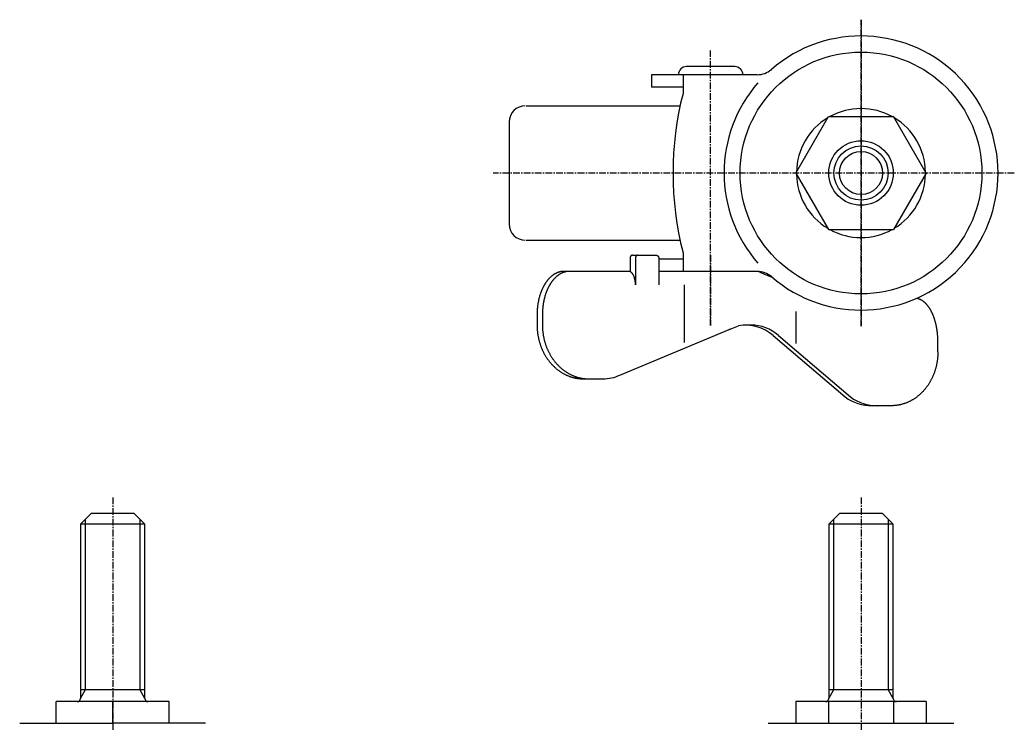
# Model space of a CAD drawing. Extents: x -200 to 21, y 289 to 585.
# Drawn here: x -163.7 to 21.4, y 454 to 584.8 of the extents above; entities that cross this region are included whole.
import ezdxf

# ---------------------------------------------------------------- set-up
doc = ezdxf.new("R2010")
doc.units = 0
doc.linetypes.add('CENTER', pattern=[2, 1.25, -0.25, 0.25, -0.25])
doc.layers.get('0').update_dxf_attribs({"linetype": 'CONTINUOUS'})
doc.layers.add('CENTER', color=1, linetype='CENTER')

msp = doc.modelspace()

# ---------------------------------------------------------------- linework, layer by layer
at = {"color": 7, "linetype": 'CONTINUOUS'}
for p, q in [((-30.63, 576.15), (-39.63, 576.15)), ((-26.44, 574.65), (-46.13, 574.65)), ((-46.13, 574.65), (-46.13, 572.35)), ((-40.27, 574.65), (-40.27, 572.35)), ((-40.27, 572.35), (-46.13, 572.35)), ((-40.27, 572.35), (-40.27, 571.17)), ((-69.47, 568.85), (-40.81, 568.85)), ((-19.26, 556.35), (-13.19, 566.85)), ((-13.19, 566.85), (-1.07, 566.85)), ((4.99, 556.35), (-1.07, 566.85)), ((-72.63, 565.85), (-72.63, 546.85)), ((-19.26, 556.35), (-13.19, 545.85)), ((4.99, 556.35), (-1.07, 545.85)), ((-13.19, 545.85), (-1.07, 545.85)), ((-69.47, 543.85), (-40.81, 543.85)), ((-50.12, 540.55), (-50.12, 538)), ((-49.68, 541.05), (-45.22, 541.05)), ((-49.12, 540.55), (-49.12, 535.55)), ((-44.79, 540.55), (-44.79, 535.55)), ((-40.27, 541.52), (-40.27, 538.05)), ((-40.27, 540.35), (-44.79, 540.35)), ((-50.12, 538.05), (-62.44, 538.05)), ((-26.44, 538.05), (-44.79, 538.05)), ((-25.96, 537.9), (-23.71, 536.97)), ((-40.02, 524.82), (-40.02, 535.55)), ((-67.44, 530.05), (-67.44, 528.05)), ((-66.44, 530.05), (-66.44, 528.05)), ((-19.24, 530.55), (-19.24, 524.63)), ((-31.46, 527.31), (-29.96, 527.93)), ((-27.63, 528.05), (-28.63, 528.05)), ((-52, 518.75), (-31.7, 527.21)), ((-23.5, 526.09), (-10.07, 514.68)), ((-22.5, 526.09), (-9.07, 514.68)), ((7.17, 523.05), (7.17, 525.05)), ((-58.78, 518.05), (-55.18, 518.05)), ((-1.49, 513.05), (-5.08, 513.05)), ((-152.44, 490.98), (-150.44, 492.98)), ((-142.44, 492.98), (-150.44, 492.98)), ((-140.44, 490.98), (-142.44, 492.98)), ((-13.13, 490.98), (-11.13, 492.98)), ((-3.13, 492.98), (-11.13, 492.98)), ((-1.13, 490.98), (-3.13, 492.98)), ((-152.44, 490.98), (-152.44, 458.58)), ((-140.44, 490.98), (-152.44, 490.98)), ((-140.44, 458.58), (-140.44, 490.98)), ((-13.13, 490.98), (-13.13, 458.58)), ((-1.13, 490.98), (-13.13, 490.98)), ((-1.13, 458.58), (-1.13, 490.98)), ((-152.44, 460.23), (-140.44, 460.23)), ((-13.13, 460.23), (-1.13, 460.23)), ((-135.94, 457.98), (-156.94, 457.98)), ((-156.94, 453.98), (-156.94, 457.98)), ((-146.44, 453.98), (-146.44, 457.98)), ((-135.94, 453.98), (-135.94, 457.98)), ((4.99, 457.98), (-19.26, 457.98)), ((-19.26, 457.98), (-19.26, 453.98)), ((-13.19, 457.98), (-13.19, 453.98)), ((-1.07, 457.98), (-1.07, 453.98)), ((4.99, 457.98), (4.99, 453.98)), ((-163.71, 453.98), (-146.44, 453.98)), ((-129.17, 453.98), (-146.44, 453.98)), ((-24.4, 453.98), (10.14, 453.98))]:
    msp.add_line(p, q, dxfattribs=at)
at = {"color": 3, "linetype": 'CONTINUOUS'}
for p, q in [((-151.49, 460.23), (-151.49, 491.93)), ((-141.39, 491.93), (-141.39, 460.23)), ((-12.18, 460.23), (-12.18, 491.93)), ((-2.08, 491.93), (-2.08, 460.23)), ((-152.44, 458.58), (-151.49, 460.23)), ((-140.44, 458.58), (-141.39, 460.23)), ((-13.13, 458.58), (-12.18, 460.23)), ((-1.13, 458.58), (-2.08, 460.23))]:
    msp.add_line(p, q, dxfattribs=at)
at = {"color": 7, "linetype": 'CONTINUOUS'}
for points in [[(-49.68, 541.05, 0), (-49.69, 541.05, 0), (-49.69, 541.05, 0), (-49.7, 541.05, 0), (-49.71, 541.05, 0), (-49.71, 541.05, 0), (-49.72, 541.05, 0), (-49.72, 541.05, 0), (-49.73, 541.04, 0), (-49.73, 541.04, 0), (-49.74, 541.04, 0), (-49.74, 541.04, 0), (-49.75, 541.04, 0), (-49.75, 541.04, 0), (-49.76, 541.04, 0), (-49.76, 541.04, 0), (-49.77, 541.04, 0), (-49.77, 541.04, 0), (-49.78, 541.03, 0), (-49.78, 541.03, 0), (-49.79, 541.03, 0), (-49.79, 541.03, 0), (-49.8, 541.03, 0), (-49.8, 541.03, 0), (-49.81, 541.03, 0), (-49.81, 541.02, 0), (-49.82, 541.02, 0), (-49.82, 541.02, 0), (-49.83, 541.02, 0), (-49.83, 541.02, 0), (-49.84, 541.01, 0), (-49.84, 541.01, 0), (-49.85, 541.01, 0), (-49.85, 541.01, 0), (-49.86, 541, 0), (-49.86, 541, 0), (-49.87, 541, 0), (-49.87, 541, 0), (-49.88, 540.99, 0), (-49.88, 540.99, 0), (-49.89, 540.99, 0), (-49.89, 540.99, 0), (-49.9, 540.98, 0), (-49.9, 540.98, 0), (-49.91, 540.98, 0), (-49.91, 540.97, 0), (-49.92, 540.97, 0), (-49.92, 540.97, 0), (-49.92, 540.96, 0), (-49.93, 540.96, 0), (-49.93, 540.96, 0), (-49.94, 540.95, 0), (-49.94, 540.95, 0), (-49.95, 540.95, 0), (-49.95, 540.94, 0), (-49.95, 540.94, 0), (-49.96, 540.93, 0), (-49.96, 540.93, 0), (-49.97, 540.93, 0), (-49.97, 540.92, 0), (-49.97, 540.92, 0), (-49.98, 540.91, 0), (-49.98, 540.91, 0), (-49.99, 540.91, 0), (-49.99, 540.9, 0), (-49.99, 540.9, 0), (-50, 540.89, 0), (-50, 540.89, 0), (-50, 540.88, 0), (-50.01, 540.88, 0), (-50.01, 540.87, 0), (-50.02, 540.87, 0), (-50.02, 540.87, 0), (-50.02, 540.86, 0), (-50.03, 540.85, 0), (-50.03, 540.85, 0), (-50.03, 540.85, 0), (-50.03, 540.84, 0), (-50.04, 540.84, 0), (-50.04, 540.83, 0), (-50.04, 540.83, 0), (-50.05, 540.82, 0), (-50.05, 540.82, 0), (-50.05, 540.81, 0), (-50.06, 540.8, 0), (-50.06, 540.8, 0), (-50.06, 540.79, 0), (-50.06, 540.79, 0), (-50.07, 540.78, 0), (-50.07, 540.78, 0), (-50.07, 540.77, 0), (-50.07, 540.77, 0), (-50.08, 540.76, 0), (-50.08, 540.76, 0), (-50.08, 540.75, 0), (-50.08, 540.74, 0), (-50.08, 540.74, 0), (-50.09, 540.73, 0), (-50.09, 540.73, 0), (-50.09, 540.72, 0), (-50.09, 540.72, 0), (-50.09, 540.71, 0), (-50.1, 540.7, 0), (-50.1, 540.7, 0), (-50.1, 540.69, 0), (-50.1, 540.69, 0), (-50.1, 540.68, 0), (-50.1, 540.67, 0), (-50.1, 540.67, 0), (-50.11, 540.66, 0), (-50.11, 540.66, 0), (-50.11, 540.65, 0), (-50.11, 540.64, 0), (-50.11, 540.64, 0), (-50.11, 540.63, 0), (-50.11, 540.63, 0), (-50.11, 540.62, 0), (-50.11, 540.62, 0), (-50.11, 540.61, 0), (-50.11, 540.6, 0), (-50.12, 540.6, 0), (-50.12, 540.59, 0), (-50.12, 540.58, 0), (-50.12, 540.58, 0), (-50.12, 540.57, 0), (-50.12, 540.57, 0), (-50.12, 540.56, 0), (-50.12, 540.55, 0), (-50.12, 540.55, 0)], [(-48.68, 541.05, 0), (-48.69, 541.05, 0), (-48.69, 541.05, 0), (-48.7, 541.05, 0), (-48.71, 541.05, 0), (-48.71, 541.05, 0), (-48.72, 541.05, 0), (-48.72, 541.05, 0), (-48.73, 541.04, 0), (-48.73, 541.04, 0), (-48.74, 541.04, 0), (-48.74, 541.04, 0), (-48.75, 541.04, 0), (-48.75, 541.04, 0), (-48.76, 541.04, 0), (-48.76, 541.04, 0), (-48.77, 541.04, 0), (-48.77, 541.04, 0), (-48.78, 541.03, 0), (-48.78, 541.03, 0), (-48.79, 541.03, 0), (-48.79, 541.03, 0), (-48.8, 541.03, 0), (-48.8, 541.03, 0), (-48.81, 541.03, 0), (-48.81, 541.02, 0), (-48.82, 541.02, 0), (-48.82, 541.02, 0), (-48.83, 541.02, 0), (-48.83, 541.02, 0), (-48.84, 541.01, 0), (-48.84, 541.01, 0), (-48.85, 541.01, 0), (-48.85, 541.01, 0), (-48.86, 541, 0), (-48.86, 541, 0), (-48.87, 541, 0), (-48.87, 541, 0), (-48.88, 540.99, 0), (-48.88, 540.99, 0), (-48.89, 540.99, 0), (-48.89, 540.99, 0), (-48.9, 540.98, 0), (-48.9, 540.98, 0), (-48.91, 540.98, 0), (-48.91, 540.97, 0), (-48.92, 540.97, 0), (-48.92, 540.97, 0), (-48.92, 540.96, 0), (-48.93, 540.96, 0), (-48.93, 540.96, 0), (-48.94, 540.95, 0), (-48.94, 540.95, 0), (-48.95, 540.95, 0), (-48.95, 540.94, 0), (-48.95, 540.94, 0), (-48.96, 540.93, 0), (-48.96, 540.93, 0), (-48.97, 540.93, 0), (-48.97, 540.92, 0), (-48.97, 540.92, 0), (-48.98, 540.91, 0), (-48.98, 540.91, 0), (-48.99, 540.91, 0), (-48.99, 540.9, 0), (-48.99, 540.9, 0), (-49, 540.89, 0), (-49, 540.89, 0), (-49, 540.88, 0), (-49.01, 540.88, 0), (-49.01, 540.87, 0), (-49.02, 540.87, 0), (-49.02, 540.87, 0), (-49.02, 540.86, 0), (-49.03, 540.85, 0), (-49.03, 540.85, 0), (-49.03, 540.85, 0), (-49.03, 540.84, 0), (-49.04, 540.84, 0), (-49.04, 540.83, 0), (-49.04, 540.83, 0), (-49.05, 540.82, 0), (-49.05, 540.82, 0), (-49.05, 540.81, 0), (-49.06, 540.8, 0), (-49.06, 540.8, 0), (-49.06, 540.79, 0), (-49.06, 540.79, 0), (-49.07, 540.78, 0), (-49.07, 540.78, 0), (-49.07, 540.77, 0), (-49.07, 540.77, 0), (-49.08, 540.76, 0), (-49.08, 540.76, 0), (-49.08, 540.75, 0), (-49.08, 540.74, 0), (-49.08, 540.74, 0), (-49.09, 540.73, 0), (-49.09, 540.73, 0), (-49.09, 540.72, 0), (-49.09, 540.72, 0), (-49.09, 540.71, 0), (-49.1, 540.7, 0), (-49.1, 540.7, 0), (-49.1, 540.69, 0), (-49.1, 540.69, 0), (-49.1, 540.68, 0), (-49.1, 540.67, 0), (-49.1, 540.67, 0), (-49.11, 540.66, 0), (-49.11, 540.66, 0), (-49.11, 540.65, 0), (-49.11, 540.64, 0), (-49.11, 540.64, 0), (-49.11, 540.63, 0), (-49.11, 540.63, 0), (-49.11, 540.62, 0), (-49.11, 540.62, 0), (-49.11, 540.61, 0), (-49.11, 540.6, 0), (-49.12, 540.6, 0), (-49.12, 540.59, 0), (-49.12, 540.58, 0), (-49.12, 540.58, 0), (-49.12, 540.57, 0), (-49.12, 540.57, 0), (-49.12, 540.56, 0), (-49.12, 540.55, 0), (-49.12, 540.55, 0)], [(-45.22, 541.05, 0), (-45.21, 541.05, 0), (-45.21, 541.05, 0), (-45.2, 541.05, 0), (-45.2, 541.05, 0), (-45.19, 541.05, 0), (-45.19, 541.05, 0), (-45.18, 541.05, 0), (-45.18, 541.04, 0), (-45.17, 541.04, 0), (-45.17, 541.04, 0), (-45.16, 541.04, 0), (-45.16, 541.04, 0), (-45.15, 541.04, 0), (-45.15, 541.04, 0), (-45.14, 541.04, 0), (-45.14, 541.04, 0), (-45.13, 541.04, 0), (-45.13, 541.03, 0), (-45.12, 541.03, 0), (-45.11, 541.03, 0), (-45.11, 541.03, 0), (-45.1, 541.03, 0), (-45.1, 541.03, 0), (-45.09, 541.03, 0), (-45.09, 541.02, 0), (-45.08, 541.02, 0), (-45.08, 541.02, 0), (-45.07, 541.02, 0), (-45.07, 541.02, 0), (-45.06, 541.01, 0), (-45.06, 541.01, 0), (-45.05, 541.01, 0), (-45.05, 541.01, 0), (-45.04, 541, 0), (-45.04, 541, 0), (-45.03, 541, 0), (-45.03, 541, 0), (-45.03, 540.99, 0), (-45.02, 540.99, 0), (-45.02, 540.99, 0), (-45.01, 540.99, 0), (-45.01, 540.98, 0), (-45, 540.98, 0), (-45, 540.98, 0), (-44.99, 540.97, 0), (-44.99, 540.97, 0), (-44.98, 540.97, 0), (-44.98, 540.96, 0), (-44.98, 540.96, 0), (-44.97, 540.96, 0), (-44.97, 540.95, 0), (-44.96, 540.95, 0), (-44.96, 540.95, 0), (-44.95, 540.94, 0), (-44.95, 540.94, 0), (-44.95, 540.93, 0), (-44.94, 540.93, 0), (-44.94, 540.93, 0), (-44.93, 540.92, 0), (-44.93, 540.92, 0), (-44.93, 540.91, 0), (-44.92, 540.91, 0), (-44.92, 540.91, 0), (-44.91, 540.9, 0), (-44.91, 540.9, 0), (-44.91, 540.89, 0), (-44.9, 540.89, 0), (-44.9, 540.88, 0), (-44.9, 540.88, 0), (-44.89, 540.87, 0), (-44.89, 540.87, 0), (-44.89, 540.87, 0), (-44.88, 540.86, 0), (-44.88, 540.85, 0), (-44.88, 540.85, 0), (-44.87, 540.85, 0), (-44.87, 540.84, 0), (-44.87, 540.84, 0), (-44.86, 540.83, 0), (-44.86, 540.83, 0), (-44.86, 540.82, 0), (-44.85, 540.82, 0), (-44.85, 540.81, 0), (-44.85, 540.8, 0), (-44.85, 540.8, 0), (-44.84, 540.79, 0), (-44.84, 540.79, 0), (-44.84, 540.78, 0), (-44.84, 540.78, 0), (-44.83, 540.77, 0), (-44.83, 540.77, 0), (-44.83, 540.76, 0), (-44.83, 540.76, 0), (-44.82, 540.75, 0), (-44.82, 540.74, 0), (-44.82, 540.74, 0), (-44.82, 540.73, 0), (-44.82, 540.73, 0), (-44.81, 540.72, 0), (-44.81, 540.72, 0), (-44.81, 540.71, 0), (-44.81, 540.7, 0), (-44.81, 540.7, 0), (-44.81, 540.69, 0), (-44.8, 540.69, 0), (-44.8, 540.68, 0), (-44.8, 540.67, 0), (-44.8, 540.67, 0), (-44.8, 540.66, 0), (-44.8, 540.66, 0), (-44.8, 540.65, 0), (-44.8, 540.64, 0), (-44.79, 540.64, 0), (-44.79, 540.63, 0), (-44.79, 540.63, 0), (-44.79, 540.62, 0), (-44.79, 540.62, 0), (-44.79, 540.61, 0), (-44.79, 540.6, 0), (-44.79, 540.6, 0), (-44.79, 540.59, 0), (-44.79, 540.58, 0), (-44.79, 540.58, 0), (-44.79, 540.57, 0), (-44.79, 540.57, 0), (-44.79, 540.56, 0), (-44.79, 540.55, 0), (-44.79, 540.55, 0)], [(-62.44, 538.05, 0), (-62.5, 538.05, 0), (-62.56, 538.04, 0), (-62.62, 538.04, 0), (-62.68, 538.04, 0), (-62.74, 538.03, 0), (-62.81, 538.03, 0), (-62.87, 538.02, 0), (-62.93, 538.01, 0), (-62.99, 538, 0), (-63.05, 537.99, 0), (-63.11, 537.98, 0), (-63.17, 537.96, 0), (-63.23, 537.95, 0), (-63.29, 537.93, 0), (-63.35, 537.91, 0), (-63.41, 537.89, 0), (-63.47, 537.87, 0), (-63.53, 537.85, 0), (-63.59, 537.83, 0), (-63.65, 537.81, 0), (-63.71, 537.78, 0), (-63.77, 537.76, 0), (-63.83, 537.73, 0), (-63.89, 537.7, 0), (-63.95, 537.67, 0), (-64.01, 537.64, 0), (-64.06, 537.61, 0), (-64.12, 537.58, 0), (-64.18, 537.55, 0), (-64.24, 537.51, 0), (-64.29, 537.48, 0), (-64.35, 537.44, 0), (-64.41, 537.4, 0), (-64.46, 537.36, 0), (-64.52, 537.32, 0), (-64.58, 537.28, 0), (-64.63, 537.24, 0), (-64.69, 537.19, 0), (-64.74, 537.15, 0), (-64.79, 537.1, 0), (-64.85, 537.06, 0), (-64.9, 537.01, 0), (-64.96, 536.96, 0), (-65.01, 536.91, 0), (-65.06, 536.86, 0), (-65.11, 536.81, 0), (-65.16, 536.75, 0), (-65.22, 536.7, 0), (-65.27, 536.64, 0), (-65.32, 536.59, 0), (-65.37, 536.53, 0), (-65.42, 536.47, 0), (-65.47, 536.41, 0), (-65.51, 536.35, 0), (-65.56, 536.29, 0), (-65.61, 536.23, 0), (-65.66, 536.17, 0), (-65.7, 536.11, 0), (-65.75, 536.04, 0), (-65.8, 535.98, 0), (-65.84, 535.91, 0), (-65.89, 535.84, 0), (-65.93, 535.77, 0), (-65.97, 535.71, 0), (-66.02, 535.63, 0), (-66.06, 535.56, 0), (-66.1, 535.49, 0), (-66.14, 535.42, 0), (-66.18, 535.35, 0), (-66.22, 535.27, 0), (-66.26, 535.2, 0), (-66.3, 535.12, 0), (-66.34, 535.05, 0), (-66.38, 534.97, 0), (-66.42, 534.89, 0), (-66.45, 534.81, 0), (-66.49, 534.73, 0), (-66.53, 534.65, 0), (-66.56, 534.57, 0), (-66.59, 534.49, 0), (-66.63, 534.41, 0), (-66.66, 534.33, 0), (-66.69, 534.24, 0), (-66.73, 534.16, 0), (-66.76, 534.08, 0), (-66.79, 533.99, 0), (-66.82, 533.9, 0), (-66.85, 533.82, 0), (-66.88, 533.73, 0), (-66.9, 533.64, 0), (-66.93, 533.56, 0), (-66.96, 533.47, 0), (-66.98, 533.38, 0), (-67.01, 533.29, 0), (-67.03, 533.2, 0), (-67.06, 533.11, 0), (-67.08, 533.02, 0), (-67.1, 532.93, 0), (-67.12, 532.84, 0), (-67.15, 532.74, 0), (-67.17, 532.65, 0), (-67.19, 532.56, 0), (-67.2, 532.46, 0), (-67.22, 532.37, 0), (-67.24, 532.28, 0), (-67.26, 532.18, 0), (-67.27, 532.09, 0), (-67.29, 531.99, 0), (-67.3, 531.9, 0), (-67.32, 531.8, 0), (-67.33, 531.71, 0), (-67.34, 531.61, 0), (-67.35, 531.51, 0), (-67.36, 531.41, 0), (-67.37, 531.32, 0), (-67.38, 531.22, 0), (-67.39, 531.12, 0), (-67.4, 531.03, 0), (-67.41, 530.93, 0), (-67.41, 530.83, 0), (-67.42, 530.73, 0), (-67.42, 530.64, 0), (-67.43, 530.54, 0), (-67.43, 530.44, 0), (-67.43, 530.34, 0), (-67.44, 530.24, 0), (-67.44, 530.15, 0), (-67.44, 530.05, 0)], [(-61.44, 538.05, 0), (-61.5, 538.05, 0), (-61.56, 538.04, 0), (-61.62, 538.04, 0), (-61.68, 538.04, 0), (-61.74, 538.03, 0), (-61.81, 538.03, 0), (-61.87, 538.02, 0), (-61.93, 538.01, 0), (-61.99, 538, 0), (-62.05, 537.99, 0), (-62.11, 537.98, 0), (-62.17, 537.96, 0), (-62.23, 537.95, 0), (-62.29, 537.93, 0), (-62.35, 537.91, 0), (-62.41, 537.89, 0), (-62.47, 537.87, 0), (-62.53, 537.85, 0), (-62.59, 537.83, 0), (-62.65, 537.81, 0), (-62.71, 537.78, 0), (-62.77, 537.76, 0), (-62.83, 537.73, 0), (-62.89, 537.7, 0), (-62.95, 537.67, 0), (-63.01, 537.64, 0), (-63.06, 537.61, 0), (-63.12, 537.58, 0), (-63.18, 537.55, 0), (-63.24, 537.51, 0), (-63.29, 537.48, 0), (-63.35, 537.44, 0), (-63.41, 537.4, 0), (-63.46, 537.36, 0), (-63.52, 537.32, 0), (-63.58, 537.28, 0), (-63.63, 537.24, 0), (-63.69, 537.19, 0), (-63.74, 537.15, 0), (-63.79, 537.1, 0), (-63.85, 537.06, 0), (-63.9, 537.01, 0), (-63.96, 536.96, 0), (-64.01, 536.91, 0), (-64.06, 536.86, 0), (-64.11, 536.81, 0), (-64.16, 536.75, 0), (-64.22, 536.7, 0), (-64.27, 536.64, 0), (-64.32, 536.59, 0), (-64.37, 536.53, 0), (-64.42, 536.47, 0), (-64.47, 536.41, 0), (-64.51, 536.35, 0), (-64.56, 536.29, 0), (-64.61, 536.23, 0), (-64.66, 536.17, 0), (-64.7, 536.11, 0), (-64.75, 536.04, 0), (-64.8, 535.98, 0), (-64.84, 535.91, 0), (-64.89, 535.84, 0), (-64.93, 535.77, 0), (-64.97, 535.71, 0), (-65.02, 535.63, 0), (-65.06, 535.56, 0), (-65.1, 535.49, 0), (-65.14, 535.42, 0), (-65.18, 535.35, 0), (-65.22, 535.27, 0), (-65.26, 535.2, 0), (-65.3, 535.12, 0), (-65.34, 535.05, 0), (-65.38, 534.97, 0), (-65.42, 534.89, 0), (-65.45, 534.81, 0), (-65.49, 534.73, 0), (-65.53, 534.65, 0), (-65.56, 534.57, 0), (-65.59, 534.49, 0), (-65.63, 534.41, 0), (-65.66, 534.33, 0), (-65.69, 534.24, 0), (-65.73, 534.16, 0), (-65.76, 534.08, 0), (-65.79, 533.99, 0), (-65.82, 533.9, 0), (-65.85, 533.82, 0), (-65.88, 533.73, 0), (-65.9, 533.64, 0), (-65.93, 533.56, 0), (-65.96, 533.47, 0), (-65.98, 533.38, 0), (-66.01, 533.29, 0), (-66.03, 533.2, 0), (-66.06, 533.11, 0), (-66.08, 533.02, 0), (-66.1, 532.93, 0), (-66.12, 532.84, 0), (-66.15, 532.74, 0), (-66.17, 532.65, 0), (-66.19, 532.56, 0), (-66.2, 532.46, 0), (-66.22, 532.37, 0), (-66.24, 532.28, 0), (-66.26, 532.18, 0), (-66.27, 532.09, 0), (-66.29, 531.99, 0), (-66.3, 531.9, 0), (-66.32, 531.8, 0), (-66.33, 531.71, 0), (-66.34, 531.61, 0), (-66.35, 531.51, 0), (-66.36, 531.41, 0), (-66.37, 531.32, 0), (-66.38, 531.22, 0), (-66.39, 531.12, 0), (-66.4, 531.03, 0), (-66.41, 530.93, 0), (-66.41, 530.83, 0), (-66.42, 530.73, 0), (-66.42, 530.64, 0), (-66.43, 530.54, 0), (-66.43, 530.44, 0), (-66.43, 530.34, 0), (-66.44, 530.24, 0), (-66.44, 530.15, 0), (-66.44, 530.05, 0)], [(-49.12, 535.55, 0), (-49.12, 535.58, 0), (-49.12, 535.61, 0), (-49.12, 535.64, 0), (-49.12, 535.67, 0), (-49.12, 535.7, 0), (-49.12, 535.73, 0), (-49.12, 535.76, 0), (-49.12, 535.79, 0), (-49.12, 535.82, 0), (-49.13, 535.85, 0), (-49.13, 535.88, 0), (-49.13, 535.91, 0), (-49.13, 535.95, 0), (-49.14, 535.98, 0), (-49.14, 536, 0), (-49.14, 536.03, 0), (-49.14, 536.07, 0), (-49.15, 536.1, 0), (-49.15, 536.12, 0), (-49.15, 536.15, 0), (-49.16, 536.18, 0), (-49.16, 536.21, 0), (-49.17, 536.24, 0), (-49.17, 536.27, 0), (-49.18, 536.3, 0), (-49.18, 536.33, 0), (-49.19, 536.36, 0), (-49.19, 536.39, 0), (-49.2, 536.42, 0), (-49.2, 536.45, 0), (-49.21, 536.48, 0), (-49.21, 536.5, 0), (-49.22, 536.53, 0), (-49.22, 536.56, 0), (-49.23, 536.59, 0), (-49.24, 536.62, 0), (-49.24, 536.64, 0), (-49.25, 536.67, 0), (-49.26, 536.7, 0), (-49.26, 536.73, 0), (-49.27, 536.75, 0), (-49.28, 536.78, 0), (-49.29, 536.81, 0), (-49.29, 536.83, 0), (-49.3, 536.86, 0), (-49.31, 536.88, 0), (-49.32, 536.91, 0), (-49.33, 536.94, 0), (-49.34, 536.96, 0), (-49.35, 536.99, 0), (-49.35, 537.01, 0), (-49.36, 537.04, 0), (-49.37, 537.06, 0), (-49.38, 537.09, 0), (-49.39, 537.11, 0), (-49.4, 537.13, 0), (-49.41, 537.16, 0), (-49.42, 537.18, 0), (-49.43, 537.2, 0), (-49.44, 537.23, 0), (-49.45, 537.25, 0), (-49.46, 537.27, 0), (-49.47, 537.29, 0), (-49.48, 537.32, 0), (-49.49, 537.34, 0), (-49.51, 537.36, 0), (-49.52, 537.38, 0), (-49.53, 537.4, 0), (-49.54, 537.42, 0), (-49.55, 537.44, 0), (-49.56, 537.46, 0), (-49.57, 537.48, 0), (-49.59, 537.5, 0), (-49.6, 537.52, 0), (-49.61, 537.54, 0), (-49.62, 537.56, 0), (-49.63, 537.57, 0), (-49.65, 537.59, 0), (-49.66, 537.61, 0), (-49.67, 537.63, 0), (-49.69, 537.64, 0), (-49.7, 537.66, 0), (-49.71, 537.68, 0), (-49.72, 537.69, 0), (-49.74, 537.71, 0), (-49.75, 537.72, 0), (-49.76, 537.74, 0), (-49.78, 537.75, 0), (-49.79, 537.77, 0), (-49.8, 537.78, 0), (-49.82, 537.79, 0), (-49.83, 537.81, 0), (-49.85, 537.82, 0), (-49.86, 537.83, 0), (-49.87, 537.84, 0), (-49.89, 537.86, 0), (-49.9, 537.87, 0), (-49.92, 537.88, 0), (-49.93, 537.89, 0), (-49.95, 537.9, 0), (-49.96, 537.91, 0), (-49.98, 537.92, 0), (-49.99, 537.93, 0), (-50, 537.94, 0), (-50.02, 537.95, 0), (-50.03, 537.96, 0), (-50.05, 537.97, 0), (-50.06, 537.97, 0), (-50.08, 537.98, 0), (-50.09, 537.99, 0), (-50.11, 537.99, 0), (-50.12, 538, 0), (-50.14, 538, 0), (-50.15, 538.01, 0), (-50.17, 538.02, 0), (-50.18, 538.02, 0), (-50.2, 538.02, 0), (-50.21, 538.03, 0), (-50.23, 538.03, 0), (-50.24, 538.04, 0), (-50.26, 538.04, 0), (-50.28, 538.04, 0), (-50.29, 538.04, 0), (-50.31, 538.04, 0), (-50.32, 538.05, 0), (-50.34, 538.05, 0), (-50.35, 538.05, 0), (-50.37, 538.05, 0)], [(7.17, 525.05, 0), (7.17, 525.14, 0), (7.17, 525.23, 0), (7.17, 525.33, 0), (7.17, 525.42, 0), (7.17, 525.51, 0), (7.16, 525.61, 0), (7.16, 525.7, 0), (7.16, 525.79, 0), (7.15, 525.89, 0), (7.15, 525.98, 0), (7.14, 526.07, 0), (7.13, 526.16, 0), (7.12, 526.26, 0), (7.12, 526.35, 0), (7.11, 526.44, 0), (7.1, 526.53, 0), (7.09, 526.62, 0), (7.08, 526.72, 0), (7.07, 526.81, 0), (7.06, 526.9, 0), (7.05, 526.99, 0), (7.03, 527.08, 0), (7.02, 527.17, 0), (7.01, 527.26, 0), (6.99, 527.35, 0), (6.98, 527.44, 0), (6.96, 527.53, 0), (6.95, 527.62, 0), (6.93, 527.7, 0), (6.91, 527.79, 0), (6.89, 527.88, 0), (6.88, 527.97, 0), (6.86, 528.05, 0), (6.84, 528.14, 0), (6.82, 528.23, 0), (6.8, 528.31, 0), (6.78, 528.4, 0), (6.76, 528.48, 0), (6.73, 528.57, 0), (6.71, 528.65, 0), (6.69, 528.73, 0), (6.66, 528.81, 0), (6.64, 528.9, 0), (6.62, 528.98, 0), (6.59, 529.06, 0), (6.57, 529.14, 0), (6.54, 529.22, 0), (6.51, 529.3, 0), (6.49, 529.38, 0), (6.46, 529.46, 0), (6.43, 529.53, 0), (6.4, 529.61, 0), (6.37, 529.69, 0), (6.34, 529.76, 0), (6.31, 529.84, 0), (6.28, 529.91, 0), (6.25, 529.99, 0), (6.22, 530.06, 0), (6.19, 530.13, 0), (6.16, 530.2, 0), (6.12, 530.27, 0), (6.09, 530.35, 0), (6.06, 530.41, 0), (6.02, 530.48, 0), (5.99, 530.55, 0), (5.95, 530.62, 0), (5.92, 530.68, 0), (5.88, 530.75, 0), (5.84, 530.82, 0), (5.81, 530.88, 0), (5.77, 530.94, 0), (5.73, 531.01, 0), (5.7, 531.07, 0), (5.66, 531.13, 0), (5.62, 531.19, 0), (5.58, 531.25, 0), (5.54, 531.31, 0), (5.5, 531.37, 0), (5.46, 531.42, 0), (5.42, 531.48, 0), (5.38, 531.53, 0), (5.34, 531.59, 0), (5.3, 531.64, 0), (5.25, 531.69, 0), (5.21, 531.75, 0), (5.17, 531.8, 0), (5.13, 531.85, 0), (5.08, 531.89, 0), (5.04, 531.94, 0), (5, 531.99, 0), (4.95, 532.03, 0), (4.91, 532.08, 0), (4.86, 532.12, 0), (4.82, 532.17, 0), (4.77, 532.21, 0), (4.73, 532.25, 0), (4.68, 532.29, 0), (4.64, 532.33, 0), (4.59, 532.37, 0), (4.55, 532.4, 0), (4.5, 532.44, 0), (4.45, 532.48, 0), (4.4, 532.51, 0), (4.36, 532.54, 0), (4.31, 532.58, 0), (4.26, 532.61, 0), (4.21, 532.64, 0), (4.17, 532.67, 0), (4.12, 532.69, 0), (4.07, 532.72, 0), (4.02, 532.75, 0), (3.97, 532.77, 0), (3.92, 532.79, 0), (3.87, 532.82, 0), (3.83, 532.84, 0), (3.78, 532.86, 0), (3.73, 532.88, 0), (3.68, 532.9, 0), (3.63, 532.92, 0), (3.58, 532.93, 0), (3.53, 532.95, 0), (3.48, 532.96, 0), (3.43, 532.98, 0), (3.38, 532.99, 0), (3.33, 533, 0), (3.28, 533.01, 0), (3.23, 533.02, 0), (3.18, 533.02, 0)], [(-67.44, 528.05, 0), (-67.44, 527.92, 0), (-67.44, 527.8, 0), (-67.43, 527.68, 0), (-67.43, 527.56, 0), (-67.42, 527.43, 0), (-67.41, 527.31, 0), (-67.41, 527.19, 0), (-67.4, 527.07, 0), (-67.38, 526.95, 0), (-67.37, 526.82, 0), (-67.36, 526.7, 0), (-67.34, 526.58, 0), (-67.33, 526.46, 0), (-67.31, 526.34, 0), (-67.29, 526.22, 0), (-67.27, 526.1, 0), (-67.25, 525.98, 0), (-67.23, 525.86, 0), (-67.2, 525.74, 0), (-67.18, 525.62, 0), (-67.15, 525.5, 0), (-67.12, 525.38, 0), (-67.09, 525.26, 0), (-67.06, 525.14, 0), (-67.03, 525.03, 0), (-67, 524.91, 0), (-66.97, 524.79, 0), (-66.93, 524.68, 0), (-66.89, 524.56, 0), (-66.86, 524.45, 0), (-66.82, 524.33, 0), (-66.78, 524.22, 0), (-66.74, 524.11, 0), (-66.69, 524, 0), (-66.65, 523.88, 0), (-66.61, 523.77, 0), (-66.56, 523.66, 0), (-66.51, 523.55, 0), (-66.46, 523.44, 0), (-66.42, 523.33, 0), (-66.36, 523.23, 0), (-66.31, 523.12, 0), (-66.26, 523.01, 0), (-66.21, 522.91, 0), (-66.15, 522.8, 0), (-66.09, 522.7, 0), (-66.04, 522.59, 0), (-65.98, 522.49, 0), (-65.92, 522.39, 0), (-65.86, 522.29, 0), (-65.8, 522.19, 0), (-65.73, 522.09, 0), (-65.67, 521.99, 0), (-65.6, 521.89, 0), (-65.54, 521.8, 0), (-65.47, 521.7, 0), (-65.4, 521.61, 0), (-65.33, 521.52, 0), (-65.27, 521.42, 0), (-65.19, 521.33, 0), (-65.12, 521.24, 0), (-65.05, 521.15, 0), (-64.98, 521.06, 0), (-64.9, 520.98, 0), (-64.83, 520.89, 0), (-64.75, 520.8, 0), (-64.67, 520.72, 0), (-64.59, 520.64, 0), (-64.51, 520.56, 0), (-64.43, 520.48, 0), (-64.35, 520.4, 0), (-64.27, 520.32, 0), (-64.19, 520.24, 0), (-64.11, 520.16, 0), (-64.02, 520.09, 0), (-63.94, 520.02, 0), (-63.85, 519.94, 0), (-63.76, 519.87, 0), (-63.68, 519.8, 0), (-63.59, 519.73, 0), (-63.5, 519.66, 0), (-63.41, 519.6, 0), (-63.32, 519.53, 0), (-63.23, 519.47, 0), (-63.14, 519.41, 0), (-63.05, 519.35, 0), (-62.95, 519.29, 0), (-62.86, 519.23, 0), (-62.77, 519.17, 0), (-62.67, 519.12, 0), (-62.58, 519.06, 0), (-62.48, 519.01, 0), (-62.38, 518.96, 0), (-62.29, 518.91, 0), (-62.19, 518.86, 0), (-62.09, 518.81, 0), (-61.99, 518.76, 0), (-61.89, 518.72, 0), (-61.79, 518.67, 0), (-61.69, 518.63, 0), (-61.59, 518.59, 0), (-61.49, 518.55, 0), (-61.39, 518.51, 0), (-61.29, 518.48, 0), (-61.19, 518.44, 0), (-61.09, 518.41, 0), (-60.98, 518.38, 0), (-60.88, 518.35, 0), (-60.78, 518.32, 0), (-60.67, 518.29, 0), (-60.57, 518.26, 0), (-60.47, 518.24, 0), (-60.36, 518.22, 0), (-60.26, 518.2, 0), (-60.15, 518.17, 0), (-60.05, 518.16, 0), (-59.94, 518.14, 0), (-59.84, 518.12, 0), (-59.73, 518.11, 0), (-59.63, 518.1, 0), (-59.52, 518.09, 0), (-59.41, 518.08, 0), (-59.31, 518.07, 0), (-59.2, 518.06, 0), (-59.1, 518.05, 0), (-58.99, 518.05, 0), (-58.88, 518.05, 0), (-58.78, 518.05, 0)], [(-66.44, 528.05, 0), (-66.44, 527.92, 0), (-66.44, 527.8, 0), (-66.43, 527.68, 0), (-66.43, 527.56, 0), (-66.42, 527.43, 0), (-66.41, 527.31, 0), (-66.41, 527.19, 0), (-66.4, 527.07, 0), (-66.38, 526.95, 0), (-66.37, 526.82, 0), (-66.36, 526.7, 0), (-66.34, 526.58, 0), (-66.33, 526.46, 0), (-66.31, 526.34, 0), (-66.29, 526.22, 0), (-66.27, 526.1, 0), (-66.25, 525.98, 0), (-66.23, 525.86, 0), (-66.2, 525.74, 0), (-66.18, 525.62, 0), (-66.15, 525.5, 0), (-66.12, 525.38, 0), (-66.09, 525.26, 0), (-66.06, 525.14, 0), (-66.03, 525.03, 0), (-66, 524.91, 0), (-65.97, 524.79, 0), (-65.93, 524.68, 0), (-65.89, 524.56, 0), (-65.86, 524.45, 0), (-65.82, 524.33, 0), (-65.78, 524.22, 0), (-65.74, 524.11, 0), (-65.69, 524, 0), (-65.65, 523.88, 0), (-65.61, 523.77, 0), (-65.56, 523.66, 0), (-65.51, 523.55, 0), (-65.46, 523.44, 0), (-65.42, 523.33, 0), (-65.36, 523.23, 0), (-65.31, 523.12, 0), (-65.26, 523.01, 0), (-65.21, 522.91, 0), (-65.15, 522.8, 0), (-65.09, 522.7, 0), (-65.04, 522.59, 0), (-64.98, 522.49, 0), (-64.92, 522.39, 0), (-64.86, 522.29, 0), (-64.8, 522.19, 0), (-64.73, 522.09, 0), (-64.67, 521.99, 0), (-64.6, 521.89, 0), (-64.54, 521.8, 0), (-64.47, 521.7, 0), (-64.4, 521.61, 0), (-64.33, 521.52, 0), (-64.27, 521.42, 0), (-64.19, 521.33, 0), (-64.12, 521.24, 0), (-64.05, 521.15, 0), (-63.98, 521.06, 0), (-63.9, 520.98, 0), (-63.83, 520.89, 0), (-63.75, 520.8, 0), (-63.67, 520.72, 0), (-63.59, 520.64, 0), (-63.51, 520.56, 0), (-63.43, 520.48, 0), (-63.35, 520.4, 0), (-63.27, 520.32, 0), (-63.19, 520.24, 0), (-63.11, 520.16, 0), (-63.02, 520.09, 0), (-62.94, 520.02, 0), (-62.85, 519.94, 0), (-62.76, 519.87, 0), (-62.68, 519.8, 0), (-62.59, 519.73, 0), (-62.5, 519.66, 0), (-62.41, 519.6, 0), (-62.32, 519.53, 0), (-62.23, 519.47, 0), (-62.14, 519.41, 0), (-62.05, 519.35, 0), (-61.95, 519.29, 0), (-61.86, 519.23, 0), (-61.77, 519.17, 0), (-61.67, 519.12, 0), (-61.58, 519.06, 0), (-61.48, 519.01, 0), (-61.38, 518.96, 0), (-61.29, 518.91, 0), (-61.19, 518.86, 0), (-61.09, 518.81, 0), (-60.99, 518.76, 0), (-60.89, 518.72, 0), (-60.79, 518.67, 0), (-60.69, 518.63, 0), (-60.59, 518.59, 0), (-60.49, 518.55, 0), (-60.39, 518.51, 0), (-60.29, 518.48, 0), (-60.19, 518.44, 0), (-60.09, 518.41, 0), (-59.98, 518.38, 0), (-59.88, 518.35, 0), (-59.78, 518.32, 0), (-59.67, 518.29, 0), (-59.57, 518.26, 0), (-59.47, 518.24, 0), (-59.36, 518.22, 0), (-59.26, 518.2, 0), (-59.15, 518.17, 0), (-59.05, 518.16, 0), (-58.94, 518.14, 0), (-58.84, 518.12, 0), (-58.73, 518.11, 0), (-58.63, 518.1, 0), (-58.52, 518.09, 0), (-58.41, 518.08, 0), (-58.31, 518.07, 0), (-58.2, 518.06, 0), (-58.1, 518.05, 0), (-57.99, 518.05, 0), (-57.88, 518.05, 0), (-57.78, 518.05, 0)], [(7.17, 523.05, 0), (7.17, 522.92, 0), (7.17, 522.8, 0), (7.17, 522.68, 0), (7.16, 522.56, 0), (7.16, 522.43, 0), (7.15, 522.31, 0), (7.14, 522.19, 0), (7.13, 522.07, 0), (7.12, 521.95, 0), (7.11, 521.82, 0), (7.1, 521.7, 0), (7.08, 521.58, 0), (7.06, 521.46, 0), (7.05, 521.34, 0), (7.03, 521.22, 0), (7.01, 521.1, 0), (6.99, 520.98, 0), (6.96, 520.86, 0), (6.94, 520.74, 0), (6.92, 520.62, 0), (6.89, 520.5, 0), (6.86, 520.38, 0), (6.83, 520.26, 0), (6.8, 520.14, 0), (6.77, 520.03, 0), (6.74, 519.91, 0), (6.7, 519.79, 0), (6.67, 519.68, 0), (6.63, 519.56, 0), (6.59, 519.45, 0), (6.56, 519.33, 0), (6.52, 519.22, 0), (6.47, 519.11, 0), (6.43, 519, 0), (6.39, 518.88, 0), (6.34, 518.77, 0), (6.3, 518.66, 0), (6.25, 518.55, 0), (6.2, 518.44, 0), (6.15, 518.33, 0), (6.1, 518.23, 0), (6.05, 518.12, 0), (6, 518.01, 0), (5.94, 517.91, 0), (5.89, 517.8, 0), (5.83, 517.7, 0), (5.77, 517.59, 0), (5.72, 517.49, 0), (5.66, 517.39, 0), (5.59, 517.29, 0), (5.53, 517.19, 0), (5.47, 517.09, 0), (5.41, 516.99, 0), (5.34, 516.89, 0), (5.28, 516.8, 0), (5.21, 516.7, 0), (5.14, 516.61, 0), (5.07, 516.52, 0), (5, 516.42, 0), (4.93, 516.33, 0), (4.86, 516.24, 0), (4.79, 516.15, 0), (4.71, 516.06, 0), (4.64, 515.98, 0), (4.56, 515.89, 0), (4.49, 515.8, 0), (4.41, 515.72, 0), (4.33, 515.64, 0), (4.25, 515.56, 0), (4.17, 515.48, 0), (4.09, 515.4, 0), (4.01, 515.32, 0), (3.93, 515.24, 0), (3.84, 515.16, 0), (3.76, 515.09, 0), (3.67, 515.02, 0), (3.59, 514.94, 0), (3.5, 514.87, 0), (3.41, 514.8, 0), (3.33, 514.73, 0), (3.24, 514.66, 0), (3.15, 514.6, 0), (3.06, 514.53, 0), (2.97, 514.47, 0), (2.88, 514.41, 0), (2.78, 514.35, 0), (2.69, 514.29, 0), (2.6, 514.23, 0), (2.5, 514.17, 0), (2.41, 514.12, 0), (2.31, 514.06, 0), (2.22, 514.01, 0), (2.12, 513.96, 0), (2.02, 513.91, 0), (1.93, 513.86, 0), (1.83, 513.81, 0), (1.73, 513.76, 0), (1.63, 513.72, 0), (1.53, 513.67, 0), (1.43, 513.63, 0), (1.33, 513.59, 0), (1.23, 513.55, 0), (1.13, 513.51, 0), (1.03, 513.48, 0), (0.93, 513.44, 0), (0.82, 513.41, 0), (0.72, 513.38, 0), (0.62, 513.35, 0), (0.52, 513.32, 0), (0.41, 513.29, 0), (0.31, 513.26, 0), (0.2, 513.24, 0), (0.1, 513.22, 0), (-0.01, 513.2, 0), (-0.11, 513.17, 0), (-0.21, 513.16, 0), (-0.32, 513.14, 0), (-0.43, 513.12, 0), (-0.53, 513.11, 0), (-0.64, 513.1, 0), (-0.74, 513.09, 0), (-0.85, 513.08, 0), (-0.95, 513.07, 0), (-1.06, 513.06, 0), (-1.17, 513.05, 0), (-1.27, 513.05, 0), (-1.38, 513.05, 0), (-1.49, 513.05, 0)]]:
    msp.add_polyline3d(points, dxfattribs=at)
for radius in [22.5, 6, 4]:
    msp.add_circle((-7.13, 556.35), radius, dxfattribs=at)
at = {"color": 3, "linetype": 'CONTINUOUS'}
msp.add_circle((-7.13, 556.35), 5.05, dxfattribs=at)
at = {"color": 7, "linetype": 'CONTINUOUS'}
for centre, radius, start, end in [((-7.13, 556.35), 25.5, 229.1069, 130.8931), ((-39.63, 574.65), 1.5, 90, 180), ((-30.63, 574.65), 1.5, 360, 90), ((-26.44, 578.65), 4, 270, 310.8931), ((-7.13, 556.35), 25.5, 138.7898, 221.2102), ((17.87, 556.35), 60, 165.6947, 194.3053), ((-69.63, 565.85), 3, 90, 180), ((-7.13, 556.35), 12, 61.045, 118.955), ((-7.13, 556.35), 12, 121.045, 178.955), ((-7.13, 556.35), 12, 1.045, 58.955), ((-7.13, 556.35), 12, 181.045, 238.955), ((-7.13, 556.35), 12, 301.045, 358.955), ((-69.63, 546.85), 3, 180, 270), ((-7.13, 556.35), 12, 241.045, 298.955), ((-26.72, 536.05), 2, 67.6299, 90), ((-26.44, 534.05), 4, 49.1069, 90), ((-28.63, 520.34), 7.71, 48.2156, 99.8984), ((-27.63, 520.34), 7.71, 48.2156, 90), ((-27.63, 517.79), 10.26, 111.8927, 113.3491), ((-55.18, 525.62), 7.57, 270, 294.8249), ((-5.08, 521.49), 8.45, 233.8092, 270), ((-4.08, 521.49), 8.45, 233.8092, 270), ((-153.04, 458.58), 0.6, 270, 0), ((-139.84, 458.58), 0.6, 180, 270), ((-13.73, 458.58), 0.6, 270, 0), ((-0.53, 458.58), 0.6, 180, 270)]:
    msp.add_arc(centre, radius, start, end, dxfattribs=at)
at = {"layer": 'CENTER', "color": 1, "linetype": 'CENTER'}
for p, q in [((-7.13, 527.85), (-7.13, 584.85)), ((-7.13, 584.85), (-7.13, 527.85)), ((-35.13, 527.95), (-35.13, 579.15)), ((21.37, 556.35), (-75.63, 556.35)), ((-35.13, 541.05), (-35.13, 527.95)), ((-146.44, 495.98), (-146.44, 357.98)), ((-7.13, 495.98), (-7.13, 418.2))]:
    msp.add_line(p, q, dxfattribs=at)

doc.saveas('drawing.dxf')
